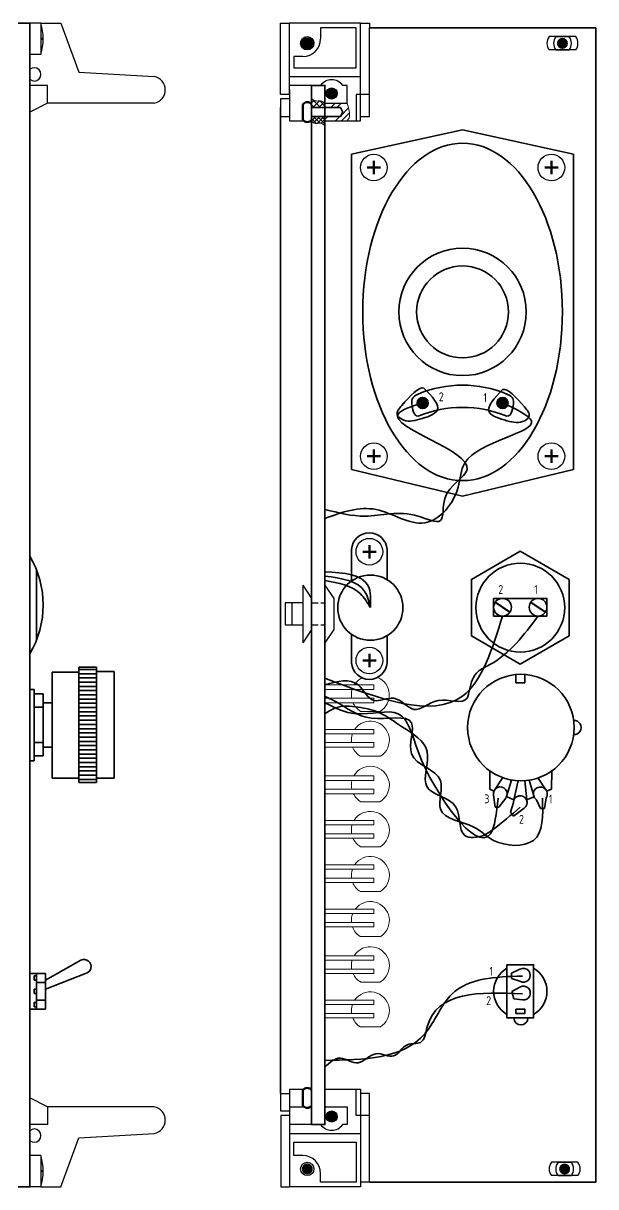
# Model space of a CAD drawing. Header units: millimetres. Extents: x -300 to 586, y -3087 to -2824.
# Drawn here: x -128.5 to 0.5, y -3086.5 to -2824.5 of the extents above; entities that cross this region are included whole.
import ezdxf

# ---------------------------------------------------------------- set-up
doc = ezdxf.new("R2010")
doc.units = ezdxf.units.MM
doc.linetypes.add('GOST2.303 4', pattern=[7, 5, -2, 0])
for name, color, linetype, lineweight in [('BOARD', 7, 'Continuous', 35), ('Panel', 7, 'Continuous', 35), ('PP', 9, 'Continuous', 20), ('TOP', 7, 'Continuous', 20), ('Wire', 7, 'Continuous', 35)]:
    doc.layers.add(name, color=color, linetype=linetype, lineweight=lineweight)
doc.layers.add('Mech', color=7, linetype='Continuous')
doc.styles.add('ГОСТ 2.304', font='CS_Gost2304.shx')

msp = doc.modelspace()

# ---------------------------------------------------------------- hatches: boundary and pattern name
at = {"layer": 'Mech'}
for points in [[(-63.27, -2829, 1), (-65.77, -2829, 1)], [(-5.78, -2829.02, 1), (-8.28, -2829.02, 1)], [(-57.77, -2840.31, 1), (-60.27, -2840.31, 1)], [(-57.75, -3070.69, 1), (-60.25, -3070.69, 1)], [(-63.25, -3082.5, 1), (-65.75, -3082.5, 1)], [(-5.28, -3082.52, 1), (-7.78, -3082.52, 1)]]:
    msp.add_hatch(color=256, dxfattribs=at).paths.add_polyline_path(points)
at = {"layer": 'Panel'}
for points in [[(-37.27, -2910, 1), (-39.77, -2910, 1)], [(-19.27, -2910, 1), (-21.77, -2910, 1)]]:
    msp.add_hatch(color=256, dxfattribs=at).paths.add_polyline_path(points)
h = msp.add_hatch(dxfattribs=at)
h.set_pattern_fill('LINE', color=256, scale=0.3, style=0)
h.set_pattern_definition([(0, (2, -12.5034), (0, 0.9525), [])])
h.paths.add_polyline_path([(-116, -2969.5), (-112, -2969.5), (-112, -2970.5), (-112, -2982.6), (-116, -2982.6), (-116, -2970.6)])
h.paths.add_polyline_path([(-116, -2982.6), (-112, -2982.6), (-112, -2994.5), (-112, -2995.5), (-116, -2995.5), (-116, -2994.5)])
at = {"layer": 'TOP'}
h = msp.add_hatch(dxfattribs=at)
h.set_pattern_fill('ANSI37', color=256, scale=0.3, style=0)
h.set_pattern_definition([(45, (-109.52285, -12.5001), (-0.6735192, 0.6735192), []), (135, (-109.52285, -12.5001), (-0.6735192, -0.6735192), [])])
edge = h.paths.add_edge_path()
edge.add_spline(control_points=[(-63.52, -2841.5), (-63.2, -2841.72), (-62.6, -2842.15), (-61.45, -2841.85), (-60.84, -2842.28), (-60.52, -2842.5)], knot_values=[0, 0, 0, 0, 1.118034, 2.118033, 3.236067, 3.236067, 3.236067, 3.236067], degree=3, periodic=0)
edge.add_line((-63.52, -2841.5), (-63.52, -2843.5))
edge.add_line((-60.52, -2843.5), (-63.52, -2843.5))
edge.add_line((-60.52, -2842.5), (-60.52, -2843.5))
h = msp.add_hatch(dxfattribs=at)
h.set_pattern_fill('ANSI32', color=256, scale=0.3, style=0)
h.set_pattern_definition([(45, (-109.5228, -12.5), (-2.0205576, 2.0205576), []), (45, (-108.1758, -12.5), (-2.0205576, 2.0205576), [])])
h.paths.add_polyline_path([(-60.52, -2842.5), (-55.52, -2842.5), (-55.37, -2843), (-55.23, -2843.5), (-55.11, -2844.01), (-55.06, -2844.27), (-55.02, -2844.53), (-54.99, -2844.79), (-54.98, -2845.06), (-54.99, -2845.32), (-55.01, -2845.44), (-55.04, -2845.57), (-55.08, -2845.69), (-55.13, -2845.81), (-55.24, -2846.05), (-55.38, -2846.27), (-55.52, -2846.5), (-60.52, -2846.5), (-60.52, -2845.5), (-57.02, -2845.5), (-56.52, -2843.5), (-60.52, -2843.5)])
h = msp.add_hatch(dxfattribs=at)
h.set_pattern_fill('ANSI37', color=256, scale=0.2, style=0)
h.set_pattern_definition([(45, (-109.52285, -12.5001), (-0.4490128, 0.4490128), []), (135, (-109.52285, -12.5001), (-0.4490128, -0.4490128), [])])
edge = h.paths.add_edge_path()
edge.add_line((-60.52, -2845.5), (-63.52, -2845.5))
edge.add_line((-63.52, -2846.5), (-63.52, -2845.5))
edge.add_spline(control_points=[(-60.52, -2847.5), (-60.84, -2847.27), (-61.58, -2846.74), (-62.89, -2847.33), (-63.37, -2846.7), (-63.52, -2846.5)], knot_values=[0, 0, 0, 0, 1.118034, 2.618033, 3.32514, 3.32514, 3.32514, 3.32514], degree=3, periodic=0)
edge.add_line((-60.52, -2845.5), (-60.52, -2847.5))

# ---------------------------------------------------------------- linework, layer by layer
at = {"layer": 'BOARD'}
for points in [[(-60.52, -2842.5), (-60.52, -2838.5), (-63.52, -2838.5), (-63.52, -2843.5)], [(-63.52, -2843), (-63.52, -3072.5), (-60.52, -3072.5), (-60.52, -2842.5)]]:
    msp.add_lwpolyline(points, dxfattribs=at)
at = {"layer": 'Mech'}
for p, q in [((-124.5, -2824.5), (-127, -2824.5)), ((-124.5, -2824.5), (-124.5, -2831.5)), ((-124.5, -2824.5), (-120, -2824.5)), ((-120, -2824.5), (-116, -2835.5)), ((-70.52, -2840.5), (-70.52, -2824.5)), ((-70.52, -2824.5), (-68.52, -2824.5)), ((-68.52, -2840.5), (-68.52, -2824.5)), ((-52.52, -2824.5), (-68.52, -2824.5)), ((-53.52, -2825.5), (-61.52, -2825.5)), ((-61.52, -2825.5), (-61.52, -2828)), ((-53.52, -2834.5), (-53.52, -2825.5)), ((-52.52, -2840.5), (-52.52, -2824.5)), ((-52.52, -2824.5), (-50.52, -2824.5)), ((-50.52, -2824.5), (-50.52, -2825.5)), ((-50.52, -2845.5), (-50.52, -2825.5)), ((-8.51, -2827.5), (-10.01, -2827.5)), ((-4.02, -2827.5), (-5.52, -2827.5)), ((-124.5, -2831.5), (-127, -2831.5)), ((-67.52, -2832), (-67.52, -2834.5)), ((-65.52, -2832), (-67.52, -2832)), ((-8.52, -2830.5), (-10.01, -2830.5)), ((-4.03, -2830.5), (-5.52, -2830.5)), ((-67.52, -2834.5), (-53.52, -2834.5)), ((-116, -2835.5), (-99, -2836.5)), ((-68.52, -2836.5), (-52.52, -2836.5)), ((-123, -2838.5), (-127, -2838.5)), ((-123, -2842.5), (-123, -2838.5)), ((-61.52, -2838.5), (-68.52, -2838.5)), ((-68.52, -2839.5), (-68.52, -2846.5)), ((-55.52, -2838.5), (-56.52, -2838.5)), ((-55.52, -2842.5), (-55.52, -2838.5)), ((-52.52, -2846.5), (-52.52, -2839.5)), ((-123, -2842.5), (-127, -2844.5)), ((-99, -2842.5), (-123, -2842.5)), ((-68.52, -2840.5), (-70.52, -2840.5)), ((-68.52, -2841.5), (-70.52, -2841.5)), ((-70.52, -2841.5), (-70.52, -2845.5)), ((-60.52, -2842.5), (-55.52, -2842.5)), ((-52.52, -2840.5), (-53.52, -2840.5)), ((-53.52, -2840.5), (-53.52, -2846.5)), ((-50.52, -2840.5), (-52.52, -2840.5)), ((-63.52, -2845.5), (-63.52, -2843.5)), ((-70.52, -2845.5), (-68.52, -2845.5)), ((-68.52, -2846.5), (-65.26, -2846.5)), ((-63.79, -2846.5), (-63.52, -2846.5)), ((-60.52, -2846.5), (-52.52, -2846.5)), ((-52.52, -2845.5), (-50.52, -2845.5)), ((-65.52, -2951), (-63.52, -2954)), ((-65.52, -2951), (-65.52, -2964)), ((-60.52, -2951), (-58.52, -2954)), ((-60.52, -2951), (-60.52, -2964)), ((-65.52, -2955), (-69.52, -2955)), ((-69.52, -2955), (-69.52, -2960)), ((-68.02, -2955), (-68.02, -2960)), ((-63.52, -2954), (-63.52, -2961)), ((-58.52, -2954), (-58.52, -2961)), ((-69.52, -2960), (-65.52, -2960)), ((-63.52, -2961), (-65.52, -2964)), ((-58.52, -2961), (-60.52, -2964)), ((-68.5, -3064.5), (-68.5, -3069.5)), ((-68.5, -3064.5), (-65.28, -3064.5)), ((-63.77, -3064.5), (-63.52, -3064.5)), ((-60.52, -3064.5), (-52.5, -3064.5)), ((-53.5, -3070.5), (-53.5, -3064.5)), ((-52.5, -3064.5), (-52.5, -3071.5)), ((-123, -3068.5), (-127, -3066.5)), ((-70.5, -3069.5), (-70.5, -3065.5)), ((-70.5, -3065.5), (-68.5, -3065.5)), ((-50.52, -3065.5), (-52.52, -3065.5)), ((-50.52, -3085.5), (-50.52, -3065.5)), ((-99, -3068.5), (-123, -3068.5)), ((-123, -3068.5), (-123, -3072.5)), ((-68.5, -3069.5), (-70.5, -3069.5)), ((-68.5, -3070.5), (-70.5, -3070.5)), ((-70.5, -3070.5), (-70.5, -3086.5)), ((-68.5, -3068.5), (-65.27, -3068.5)), ((-68.5, -3069.5), (-68.5, -3086.5)), ((-63.77, -3068.5), (-63.5, -3068.5)), ((-60.5, -3068.5), (-55.5, -3068.5)), ((-55.5, -3068.5), (-55.5, -3072.5)), ((-52.5, -3070.5), (-53.5, -3070.5)), ((-50.5, -3070.5), (-52.5, -3070.5)), ((-52.5, -3070.5), (-52.5, -3086.5)), ((-123, -3072.5), (-127, -3072.5)), ((-61.5, -3072.5), (-68.5, -3072.5)), ((-55.5, -3072.5), (-56.5, -3072.5)), ((-120, -3086.5), (-116, -3075.5)), ((-116, -3075.5), (-99, -3074.5)), ((-68.5, -3074.5), (-52.5, -3074.5)), ((-67.5, -3079.5), (-67.5, -3076.5)), ((-67.5, -3076.5), (-53.5, -3076.5)), ((-53.5, -3076.5), (-53.5, -3085.5)), ((-124.5, -3079.5), (-127, -3079.5)), ((-124.5, -3079.5), (-124.5, -3086.5)), ((-65.5, -3079.5), (-67.5, -3079.5)), ((-8.02, -3081), (-9.51, -3081)), ((-3.53, -3081), (-5.02, -3081)), ((-61.5, -3085.5), (-61.5, -3083.5)), ((-53.5, -3085.5), (-61.5, -3085.5)), ((-50.52, -3085.5), (-52.5, -3085.5)), ((-8.02, -3084), (-9.51, -3084)), ((-3.53, -3084), (-5.02, -3084)), ((-124.5, -3086.5), (-127, -3086.5)), ((-124.5, -3086.5), (-120, -3086.5)), ((-70.5, -3086.5), (-68.5, -3086.5)), ((-52.5, -3086.5), (-68.5, -3086.5))]:
    msp.add_line(p, q, dxfattribs=at)
at = {"layer": 'Mech', "lineweight": 50}
for p, q in [((-124, -2828), (-124.5, -2828)), ((-65.52, -2842.76), (-65.52, -2846.24)), ((-49.52, -2855.5), (-49.52, -2858.5)), ((-9.52, -2855.5), (-9.52, -2858.5)), ((-48.02, -2857), (-51.02, -2857)), ((-8.02, -2857), (-11.02, -2857)), ((-49.52, -2920.5), (-49.52, -2923.5)), ((-9.52, -2920.5), (-9.52, -2923.5)), ((-48.02, -2922), (-51.02, -2922)), ((-8.02, -2922), (-11.02, -2922)), ((-50.52, -2942), (-50.52, -2945)), ((-49.02, -2943.5), (-52.02, -2943.5)), ((-49.02, -2968), (-52.02, -2968)), ((-50.52, -2966.5), (-50.52, -2969.5)), ((-65.52, -3064.75), (-65.52, -3068.25)), ((-124, -3083), (-124.5, -3083))]:
    msp.add_line(p, q, dxfattribs=at)
at = {"layer": 'Mech', "lineweight": 35}
for p, q in [((-63.52, -2843.5), (-63.52, -2842.76)), ((-63.52, -2843.5), (-57.02, -2843.5)), ((-57.02, -2843.5), (-56.52, -2844.5)), ((-56.52, -2844.5), (-57.02, -2845.5)), ((-57.02, -2845.5), (-63.52, -2845.5)), ((-63.52, -2846.24), (-63.52, -2845.5))]:
    msp.add_line(p, q, dxfattribs=at)
at = {"layer": 'Mech', "linetype": 'GOST2.303 4', "ltscale": 0.3}
for p, q in [((-63.52, -2955), (-60.52, -2955)), ((-63.52, -2960), (-60.52, -2960))]:
    msp.add_line(p, q, dxfattribs=at)
at = {"layer": 'Mech'}
for centre, radius in [((-64.52, -2829), 1.5), ((-64.52, -2829), 1.25), ((-59.02, -2840.31), 1.25), ((-49.52, -2857), 3), ((-9.52, -2857), 3), ((-49.52, -2922), 3), ((-9.52, -2922), 3), ((-50.52, -2943.5), 3), ((-50.52, -2968), 3), ((-59, -3070.69), 1.25), ((-64.5, -3082.5), 1.5)]:
    msp.add_circle(centre, radius, dxfattribs=at)
for centre, radius, start, end in [((-136.5, -2828), 12.5, 343.7398, 16.2602), ((-65.52, -2828), 4, 270, 0), ((-8.06, -2829), 2.46, 142.5011, 217.4989), ((-6.57, -2829), 2.46, 142.5011, 217.4989), ((-7.52, -2829), 2.5, 323.1301, 36.8699), ((-6.02, -2829), 2.5, 323.1301, 36.8699), ((-126, -2836), 1.5, 228.1897, 131.8103), ((-99.55, -2839.5), 3.05, 280.3889, 79.6111), ((-59.02, -2840.31), 3.09, 35.8898, 144.1102), ((-99.55, -3071.5), 3.05, 280.3889, 79.6111), ((-59, -3070.69), 3.09, 215.8898, 324.1102), ((-126, -3075), 1.5, 228.1897, 131.8103), ((-136.5, -3083), 12.5, 343.7398, 16.2602), ((-65.5, -3083.5), 4, 0, 90), ((-7.56, -3082.5), 2.46, 142.5011, 217.4989), ((-6.07, -3082.5), 2.46, 142.5011, 217.4989), ((-7.02, -3082.5), 2.5, 323.1301, 36.8699), ((-5.52, -3082.5), 2.5, 323.1301, 36.8699)]:
    msp.add_arc(centre, radius, start, end, dxfattribs=at)
at = {"layer": 'Mech', "lineweight": 50}
for centre, start, end in [((-64.52, -2843.51), 36.8699, 143.1301), ((-64.52, -2845.49), 216.8699, 323.1301), ((-64.52, -3065.5), 36.8699, 143.1301), ((-64.52, -3067.5), 216.8699, 323.1301)]:
    msp.add_arc(centre, 1.25, start, end, dxfattribs=at)
at = {"layer": 'Panel'}
for p, q in [((-130, -2824.5), (-127, -2824.5)), ((-127, -2824.5), (-127, -3086.5)), ((-50.52, -2825.5), (0.48, -2825.5)), ((0.48, -2825.5), (0.48, -3085.5)), ((-5.52, -2827.5), (-8.51, -2827.5)), ((-5.52, -2830.5), (-8.52, -2830.5)), ((-70.52, -3065.5), (-70.52, -2843.5)), ((-29.52, -2848.5), (-54.52, -2854)), ((-4.52, -2854), (-29.52, -2848.5)), ((-54.52, -2854), (-54.52, -2925)), ((-4.52, -2854), (-4.52, -2925)), ((-54.52, -2925), (-29.52, -2931)), ((-29.52, -2931), (-4.52, -2925)), ((-54.52, -2943), (-54.52, -2950.1)), ((-46.54, -2943), (-46.54, -2949.8)), ((-125.5, -2963.43), (-125.52, -2947.52)), ((-54.52, -2968.5), (-54.52, -2962.1)), ((-46.54, -2968.5), (-46.54, -2962.4)), ((-122, -2994.5), (-122, -2970.6)), ((-122, -2970.6), (-116, -2970.6)), ((-116, -2969.5), (-116, -2995.5)), ((-115.5, -2969.5), (-116, -2969.5)), ((-116, -2970.6), (-116, -2994.5)), ((-112, -2969.5), (-115.5, -2969.5)), ((-112, -2995.5), (-112, -2969.5)), ((-112, -2970.5), (-108, -2970.5)), ((-108, -2970.5), (-108, -2994.5)), ((-17.51, -2971.15), (-17.51, -2973)), ((-15.52, -2973), (-15.52, -2971.13)), ((-17.51, -2973), (-15.52, -2973)), ((-127, -2974.5), (-126, -2974.5)), ((-126, -2974.5), (-126, -2982.6)), ((-126, -2975.5), (-124, -2975.5)), ((-124, -2975.5), (-124, -2989.5)), ((-126, -2978.5), (-124, -2978.5)), ((-124, -2982.6), (-124, -2976.6)), ((-124, -2977.5), (-122, -2977.5)), ((-126, -2982.6), (-126, -2990.6)), ((-124, -2986.5), (-126, -2986.5)), ((-124, -2987.5), (-122, -2987.5)), ((-126, -2990.6), (-127, -2990.6)), ((-124, -2989.5), (-126, -2989.5)), ((-116, -2994.5), (-122, -2994.5)), ((-108, -2994.5), (-112, -2994.5)), ((-23.41, -2992.84), (-23.41, -2997)), ((-20.48, -2994.38), (-22.48, -2997.4)), ((-12.53, -2994.47), (-10.73, -2997.15)), ((-9.52, -2997), (-9.38, -2992.84)), ((-116, -2995.5), (-112, -2995.5)), ((-23.41, -2997), (-22.47, -2997.41)), ((-18.51, -2994.91), (-19.59, -2998.66)), ((-17.03, -2995.08), (-17.95, -2999.38)), ((-15.52, -2995.07), (-15.07, -2999.38)), ((-14.53, -2994.96), (-13.43, -2998.68)), ((-10.56, -2997.44), (-9.52, -2997)), ((-9.52, -2997), (-9.52, -2997)), ((-19.6, -2998.66), (-17.95, -2999.38)), ((-15.09, -2999.38), (-13.43, -2998.68)), ((-123.5, -3040), (-115.5, -3035.5)), ((-127, -3038.5), (-125.5, -3038.5)), ((-125.5, -3039), (-126, -3039)), ((-126, -3039), (-126, -3040)), ((-125.5, -3038.5), (-123.5, -3038.5)), ((-125.5, -3038.5), (-125.5, -3046.5)), ((-123.5, -3038.5), (-123.5, -3046.5)), ((-123.5, -3042), (-114.5, -3038.5)), ((-16.6, -3037.53), (-18.5, -3038.39)), ((-18.5, -3038.39), (-18.5, -3039.61)), ((-126, -3040), (-125.5, -3040)), ((-123.5, -3040.5), (-125.5, -3040.5)), ((-18.5, -3039.61), (-16.6, -3040.24)), ((-16.59, -3041.53), (-18.45, -3042.57)), ((-125.5, -3042), (-126, -3042)), ((-126, -3042), (-126, -3043)), ((-126, -3043), (-125.5, -3043)), ((-123.5, -3044.5), (-125.5, -3044.5)), ((-18.45, -3042.57), (-17.99, -3044.19)), ((-17.99, -3044.19), (-16.01, -3044.43)), ((-125.5, -3046.5), (-127, -3046.5)), ((-125.5, -3045), (-126, -3045)), ((-126, -3045), (-126, -3046)), ((-126, -3046), (-125.5, -3046)), ((-123.5, -3046.5), (-125.5, -3046.5)), ((-5.02, -3081), (-8.02, -3081)), ((0.48, -3085.5), (-50.52, -3085.5)), ((-5.02, -3084), (-8.02, -3084)), ((-127, -3086.5), (-130, -3086.5))]:
    msp.add_line(p, q, dxfattribs=at)
at = {"layer": 'Panel', "lineweight": 50}
for p, q in [((-22.19, -2954.89), (-18.86, -2957.11)), ((-14.19, -2954.89), (-10.86, -2957.11))]:
    msp.add_line(p, q, dxfattribs=at)
at = {"layer": 'Panel'}
for points in [[(-5.52, -2949.75), (-16.52, -2943.4), (-27.52, -2949.75), (-27.52, -2962.45), (-16.52, -2968.8), (-5.52, -2962.45)], [(-22.52, -2954), (-10.52, -2954), (-10.52, -2958), (-22.52, -2958)], [(-19.52, -3036.5), (-13.52, -3036.5), (-13.52, -3048.5), (-19.52, -3048.5)], [(-17.52, -3046.5), (-15.52, -3046.5), (-15.52, -3047.5), (-17.52, -3047.5)]]:
    msp.add_lwpolyline(points, close=True, dxfattribs=at)
for centre, radius in [((-29.52, -2889.5), 14.35), ((-29.52, -2889.5), 10.35), ((-38.52, -2910), 1.25), ((-20.52, -2910), 1.25), ((-16.52, -2956.1), 10), ((-50.3, -2956.1), 7.34), ((-20.52, -2956), 2), ((-12.52, -2956), 2), ((-16.39, -2983.1), 12)]:
    msp.add_circle(centre, radius, dxfattribs=at)
for centre, radius, start, end in [((-29.52, -2932), 26, 67.3801, 112.6199), ((-29.52, -2937), 26, 67.3801, 112.6199), ((-50.53, -2943.25), 4, 3.5605, 176.4395), ((-145.67, -2955.5), 21.67, 329.4877, 30.5123), ((-50.53, -2968.25), 4, 183.5605, 356.4395), ((-4.39, -2983.1), 1.6, 266.1779, 93.8221), ((-114.8, -3036.93), 1.6, 280.6698, 116.2001), ((-16.52, -3042.5), 6, 120, 240), ((-15.82, -3038.88), 1.56, 239.8612, 120.1388), ((-16.52, -3042.5), 6, 300, 60), ((-15.82, -3042.88), 1.56, 262.8511, 119.8901), ((-16.39, -3048.46), 1.6, 181.3892, 358.6108)]:
    msp.add_arc(centre, radius, start, end, dxfattribs=at)
msp.add_ellipse((-29.52, -2889.5), major_axis=(0, -38), ratio=0.592105, dxfattribs=at)
for points in [[(-39.52, -2908), (-41.02, -2908.66), (-41.06, -2910.25), (-40.52, -2913), (-39.52, -2913)], [(-19.52, -2908), (-18.02, -2908.66), (-17.98, -2910.25), (-18.52, -2913), (-19.52, -2913)]]:
    msp.add_open_spline(points, degree=3, knots=[0, 0, 0, 0, 2.236068, 5.398345, 5.398345, 5.398345, 5.398345], dxfattribs=at)
at = {"layer": 'PP'}
for p, q in [((-60.52, -2973.5), (-49.52, -2973.5)), ((-49.52, -2973.5), (-49.52, -2974.5)), ((-49.52, -2974.5), (-60.52, -2974.5)), ((-60.52, -2976.5), (-49.52, -2976.5)), ((-49.52, -2977.5), (-60.52, -2977.5)), ((-49.52, -2976.5), (-49.52, -2977.5)), ((-60.52, -2983.5), (-49.52, -2983.5)), ((-49.52, -2983.5), (-49.52, -2984.5)), ((-49.52, -2984.5), (-60.52, -2984.5)), ((-60.52, -2986.5), (-49.52, -2986.5)), ((-49.52, -2986.5), (-49.52, -2987.5)), ((-49.52, -2987.5), (-60.52, -2987.5)), ((-60.52, -2994), (-49.52, -2994)), ((-49.52, -2994), (-49.52, -2995)), ((-49.52, -2995), (-60.52, -2995)), ((-60.52, -2997), (-49.52, -2997)), ((-49.52, -2997), (-49.52, -2998)), ((-49.52, -2998), (-60.52, -2998)), ((-60.52, -3004), (-49.52, -3004)), ((-49.52, -3005), (-60.52, -3005)), ((-49.52, -3004), (-49.52, -3005)), ((-60.52, -3007), (-49.52, -3007)), ((-49.52, -3007), (-49.52, -3008)), ((-49.52, -3008), (-60.52, -3008)), ((-60.52, -3014), (-49.52, -3014)), ((-49.52, -3015), (-60.52, -3015)), ((-49.52, -3014), (-49.52, -3015)), ((-60.52, -3017), (-49.52, -3017)), ((-49.52, -3018), (-60.52, -3018)), ((-49.52, -3017), (-49.52, -3018)), ((-60.52, -3024), (-49.52, -3024)), ((-49.52, -3025), (-60.52, -3025)), ((-49.52, -3024), (-49.52, -3025)), ((-60.52, -3027), (-49.52, -3027)), ((-49.52, -3028), (-60.52, -3028)), ((-49.52, -3027), (-49.52, -3028)), ((-60.52, -3034.5), (-49.52, -3034.5)), ((-49.52, -3035.5), (-60.52, -3035.5)), ((-49.52, -3034.5), (-49.52, -3035.5)), ((-60.52, -3037.5), (-49.52, -3037.5)), ((-49.52, -3038.5), (-60.52, -3038.5)), ((-49.52, -3037.5), (-49.52, -3038.5)), ((-60.52, -3044.5), (-49.52, -3044.5)), ((-49.52, -3044.5), (-49.52, -3045.5)), ((-49.52, -3045.5), (-60.52, -3045.5)), ((-60.52, -3047.5), (-49.52, -3047.5)), ((-49.52, -3048.5), (-60.52, -3048.5)), ((-49.52, -3047.5), (-49.52, -3048.5))]:
    msp.add_line(p, q, dxfattribs=at)
at = {"layer": 'PP', "linetype": 'GOST2.303 4'}
for p, q in [((-52.49, -2979.45), (-48.11, -2979.45)), ((-52.56, -2989.56), (-48.04, -2989.56)), ((-52.42, -2999.81), (-48.19, -2999.81)), ((-52.48, -3009.93), (-48.12, -3009.93)), ((-52.56, -3020.05), (-48.03, -3020.05)), ((-52.63, -3030.16), (-47.98, -3030.16)), ((-52.48, -3040.42), (-48.13, -3040.42)), ((-52.55, -3050.53), (-48.06, -3050.53))]:
    msp.add_line(p, q, dxfattribs=at)
at = {"layer": 'PP'}
for centre, start, end in [((-50.3, -2975.77), 115.5783, 147.9254), ((-50.3, -2975.77), 300.7788, 67.8918), ((-50.3, -2975.77), 162.6998, 189.7827), ((-50.3, -2975.77), 203.8007, 239.2212), ((-50.3, -2985.93), 301.8954, 145.3608), ((-50.3, -2985.93), 160.442, 187.6157), ((-50.3, -2985.93), 201.4798, 238.1046), ((-50.3, -2996.09), 299.6043, 150.7273), ((-50.3, -2996.09), 165.2073, 192.2377), ((-50.3, -2996.09), 206.4625, 240.3957), ((-50.3, -3006.25), 300.6442, 148.2408), ((-50.3, -3006.25), 162.98, 190.0545), ((-50.3, -3006.25), 204.0936, 239.3558), ((-50.3, -3016.41), 301.7519, 145.6856), ((-50.3, -3016.41), 160.7258, 187.8859), ((-50.3, -3016.41), 201.7678, 238.2481), ((-50.3, -3026.57), 302.9334, 143.0501), ((-50.3, -3026.57), 158.4402, 185.7287), ((-50.3, -3026.57), 199.4791, 237.0666), ((-50.3, -3036.73), 300.5106, 148.5552), ((-50.3, -3036.73), 163.2598, 190.3265), ((-50.3, -3036.73), 204.3873, 239.4894), ((-50.3, -3046.89), 301.6095, 146.0091), ((-50.3, -3046.89), 161.0092, 188.1563), ((-50.3, -3046.89), 202.0564, 238.3905)]:
    msp.add_arc(centre, 4.28, start, end, dxfattribs=at)
at = {"layer": 'TOP'}
for p, q in [((-63.52, -2841.5), (-63.52, -2843.5)), ((-60.52, -2842.5), (-55.52, -2842.5)), ((-60.52, -2842.5), (-60.52, -2843.5)), ((-60.52, -2843.5), (-63.52, -2843.5)), ((-63.52, -2846.5), (-63.52, -2845.5)), ((-60.52, -2845.5), (-63.52, -2845.5)), ((-60.52, -2845.5), (-60.52, -2847.5)), ((-55.52, -2846.5), (-60.52, -2846.5))]:
    msp.add_line(p, q, dxfattribs=at)
for points in [[(-63.52, -2841.5), (-62.52, -2842), (-61.52, -2842), (-60.52, -2842.5)], [(-55.52, -2842.5), (-55.02, -2844.5), (-55.02, -2845.5), (-55.52, -2846.5)], [(-60.52, -2847.5), (-61.52, -2847), (-63.02, -2847), (-63.52, -2846.5)]]:
    msp.add_spline(points, degree=3, dxfattribs=at)
at = {"layer": 'Wire'}
for p, q in [((-22.57, -2998.31), (-22.21, -3001.02)), ((-21.32, -3001.02), (-19.78, -2998.97)), ((-12.89, -2999.34), (-12, -3001.34)), ((-11.03, -3001.34), (-10.71, -2998.94)), ((-22.21, -3001.02), (-21.32, -3001.02)), ((-18.08, -3000), (-18.74, -3002.19)), ((-18.74, -3002.19), (-18.08, -3003.03)), ((-18.08, -3003.03), (-15.62, -3001.27)), ((-12, -3001.34), (-11.03, -3001.34))]:
    msp.add_line(p, q, dxfattribs=at)
for centre, start, end in [((-21.04, -2998.03), 323.3129, 190.1419), ((-12, -2998.06), 325.5549, 235.2421), ((-16.52, -3000), 305.4392, 180)]:
    msp.add_arc(centre, 1.56, start, end, dxfattribs=at)
for points in [[(-38.23, -2906.66), (-36.42, -2908.53), (-33.23, -2911.85), (-39.27, -2913.75), (-42.43, -2914.44), (-44.8, -2912.49), (-42.11, -2909.21), (-39.23, -2906.16), (-38.23, -2906.66)], [(-20.52, -2907), (-22.33, -2908.87), (-25.52, -2912.19), (-19.48, -2914.09), (-16.32, -2914.78), (-13.95, -2912.83), (-16.64, -2909.55), (-19.52, -2906.5), (-20.52, -2907)]]:
    msp.add_open_spline(points, degree=3, knots=[0, 0, 0, 0, 5.830951, 10.303086, 14.303086, 15.717299, 17.953367, 24.35649, 24.35649, 24.35649, 24.35649], dxfattribs=at)
for points in [[(-20.52, -2910), (-14.02, -2914), (-29.02, -2923.5), (-30.52, -2929), (-38.02, -2937), (-49.02, -2934), (-60.52, -2936)], [(-38.52, -2910), (-44.02, -2912.5), (-28.52, -2925), (-33.52, -2931.5), (-34.52, -2936.5), (-39.52, -2935.5), (-51.52, -2935.5), (-60.52, -2934)], [(-50.3, -2956.1), (-50.79, -2951.21), (-60.52, -2948)], [(-50.3, -2956.1), (-51.52, -2952.5), (-60.52, -2949)], [(-50.3, -2956.1), (-52.52, -2953), (-60.52, -2950)], [(-20.52, -2958), (-29.52, -2976), (-60.52, -2972)], [(-12.52, -2958), (-23.52, -2969), (-26.02, -2970.5), (-27.97, -2974.59), (-28.52, -2976.5), (-35.02, -2977), (-40.52, -2979), (-45.02, -2976.5), (-49.52, -2977), (-53.02, -2973.5), (-60.52, -2973.5)], [(-11.52, -2999), (-13.56, -3008.5), (-22.52, -3008.5), (-27.02, -3005.5), (-34.52, -3001.5), (-34.52, -2995), (-41.02, -2989), (-41.02, -2982), (-50.02, -2981), (-58.31, -2977.12), (-60.52, -2976.12)], [(-21.52, -2999), (-23.29, -3007.1), (-39.52, -2988.5), (-44.02, -2980), (-53.52, -2980), (-60.52, -2977.5)], [(-16.52, -3001), (-22.84, -3006.2), (-24.79, -3007.38), (-29.02, -3007.38), (-31.02, -3001), (-37.52, -2996.5), (-37.52, -2988.5), (-43.02, -2983), (-48.45, -2979.7), (-53.02, -2978.5), (-58.15, -2978.69), (-60.52, -2980)], [(-16.05, -3039.05), (-31.89, -3043.08), (-38.05, -3052.05), (-60.57, -3058.05)], [(-16.05, -3043.05), (-37.5, -3050.5), (-39, -3054), (-41.96, -3054.54), (-45.05, -3057.05), (-49.05, -3056.55), (-53.07, -3058.6), (-57.05, -3057.55), (-60.57, -3059.55)]]:
    msp.add_spline(points, degree=3, dxfattribs=at)

# ---------------------------------------------------------------- texts
at = {"layer": 'Panel', "style": 'ГОСТ 2.304'}
for s, p in [('2', (-34.86, -2909.61)), ('1', (-24.84, -2909.81)), ('2', (-21.47, -2953)), ('1', (-13.37, -2953)), ('3', (-24.63, -3000.15)), ('1', (-10.07, -3000.2)), ('2', (-16.82, -3004.77)), ('1', (-23.47, -3038.98)), ('2', (-24.19, -3045.6))]:
    msp.add_text(s, height=2, dxfattribs=at).set_placement(p)

doc.saveas('drawing.dxf')
